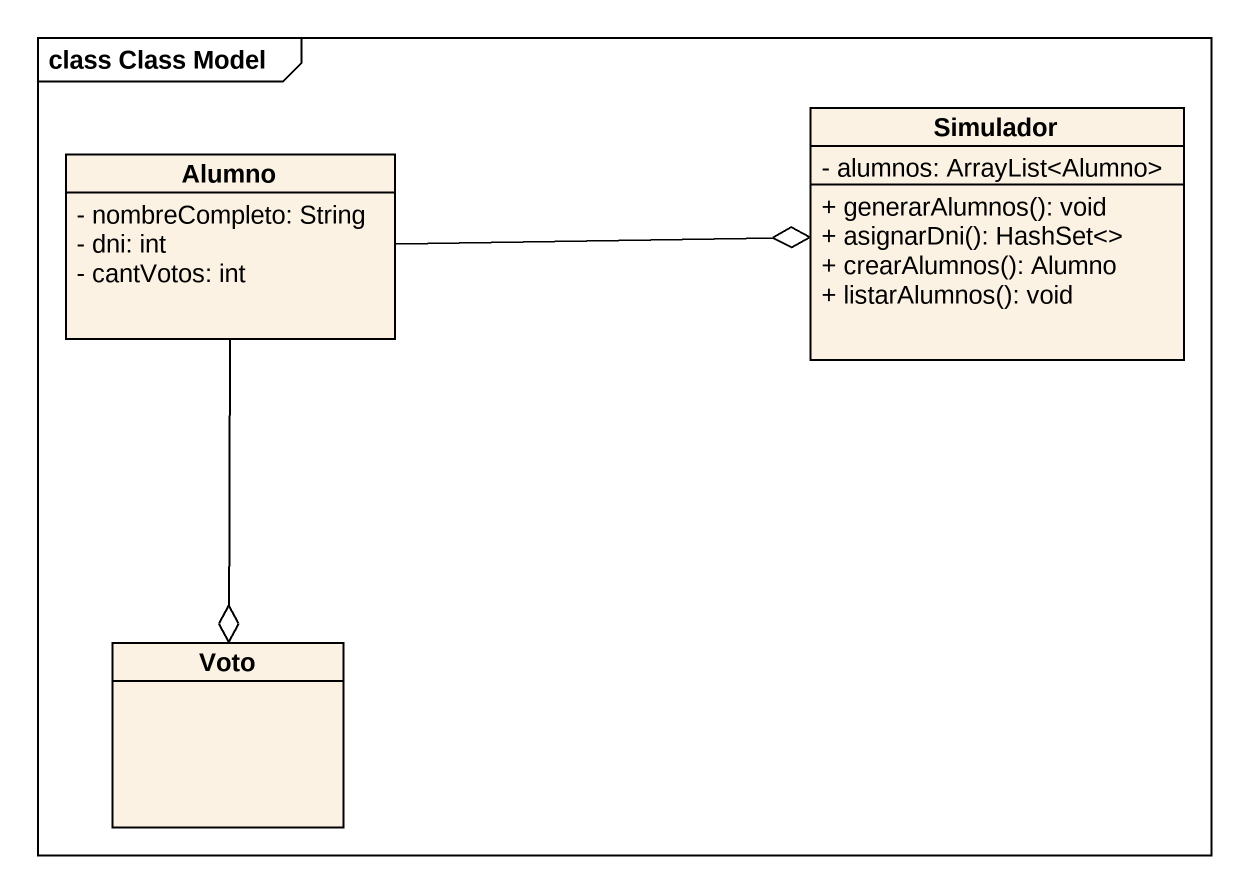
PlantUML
@startuml
mainframe class Class Model
hide circle
hide empty members
skinparam classAttributeIconSize 0
class Alumno {
  - nombreCompleto: String
  - dni: int
  - cantVotos: int
}
class Simulador {
  - alumnos: ArrayList<Alumno>
  + generarAlumnos(): void
  + asignarDni(): HashSet<>
  + crearAlumnos(): Alumno
  + listarAlumnos(): void
}
class Voto
Alumno -right-o Simulador
Alumno --o Voto
@enduml
